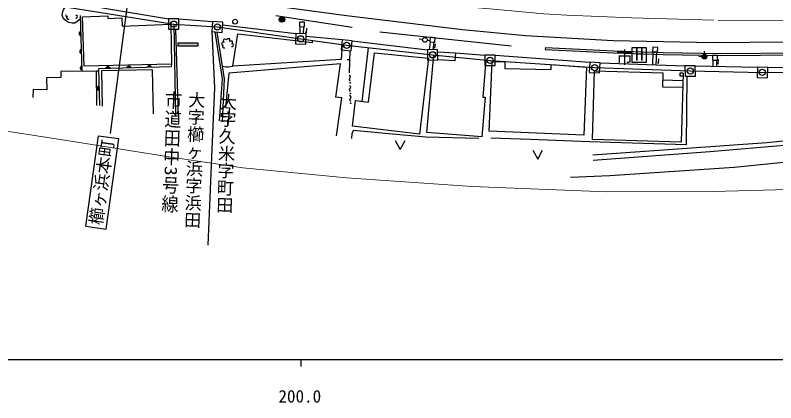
# Model space of a CAD drawing. Units: millimetres at full size, sheet at 1:1000; details may follow other scales. Extents: x 40000 to 193597266, y 20000 to 106988046.
# Drawn here: x 226360 to 337224, y 198715 to 255186 of the extents above; entities that cross this region are included whole.
import ezdxf
from ezdxf.enums import TextEntityAlignment as Align

# ---------------------------------------------------------------- set-up
doc = ezdxf.new("R2010")
doc.units = ezdxf.units.MM
doc.header["$LTSCALE"] = 1000
doc.linetypes.add('CHAIN', pattern=[18.5, 12, -1.5, 3.5, -1.5])
for name, color, linetype, lineweight in [('M-BGD', 7, 'Continuous', 25), ('M-BGD-EXST', 7, 'Continuous', 25), ('M-BMK', 2, 'CHAIN', 13), ('M-BMK-ROW', 30, 'Continuous', 25), ('M-STR-HTXT', 7, 'Continuous', 13), ('M-STR-STRC', 7, 'Continuous', 25), ('M-TTL-BAND', 7, 'Continuous', 25)]:
    doc.layers.add(name, color=color, linetype=linetype, lineweight=lineweight)
doc.layers.add('M-BMK-HTXT', color=7, linetype='Continuous')
doc.styles.add('@ＭＳ ゴシック', font='')
doc.styles.add('ＭＳ ゴシック', font='')
doc.styles.get('@ＭＳ ゴシック').set_extended_font_data('@MS Gothic')
doc.styles.get('ＭＳ ゴシック').set_extended_font_data('MS Gothic')

msp = doc.modelspace()

# ---------------------------------------------------------------- hatches: boundary and pattern name
at = {"layer": 'M-BGD'}
for points in [[(235949, 252182), (235929, 252808, 0.84072)], [(236032, 249589), (236012, 250214, 0.84072)], [(326851, 248784, 1), (326790, 249481, 0.41421), (326472, 249102, 0.41421)], [(236110, 247176), (236090, 247802, 0.84072)], [(239546, 247413), (240172, 247428, 0.84072)], [(242607, 247488), (243233, 247503, 0.84072)], [(245615, 247562), (246241, 247577, 0.84072)], [(238578, 244223), (238562, 244849, 0.84072)]]:
    msp.add_hatch(color=256, dxfattribs=at).paths.add_polyline_path(points)
at = {"layer": 'M-STR-STRC'}
for points in [[(265290, 254179, 0.41421), (265639, 254624, 0.41421), (265194, 254973, 1)], [(252978, 250727), (252976, 251177), (250062, 251164), (250064, 250714)]]:
    msp.add_hatch(color=256, dxfattribs=at).paths.add_polyline_path(points)

# ---------------------------------------------------------------- linework, layer by layer
at = {"layer": 'M-BGD'}
for p, q in [((226579, 258383), (248714, 254647)), ((236115, 247017), (235854, 255144)), ((264339, 255157), (275486, 253436)), ((249459, 253892), (249731, 240488)), ((250214, 254637), (255110, 254287)), ((249729, 253140), (250131, 240501)), ((256581, 253798), (267250, 252506)), ((267877, 252497), (267891, 253518)), ((268397, 252490), (268411, 253511)), ((268745, 252148), (273998, 251633)), ((268765, 252638), (268836, 252743)), ((279497, 252744), (298637, 250737)), ((285736, 251640), (285262, 251698)), ((275490, 251472), (286437, 250151)), ((286431, 251555), (286905, 251496)), ((286765, 250156), (286891, 251312)), ((287289, 250165), (287408, 251255)), ((275129, 250000), (275027, 246798)), ((276924, 242631), (277842, 250448)), ((287474, 250373), (287553, 250472)), ((290523, 249709), (294825, 249353)), ((303639, 250474), (303624, 250174)), ((319290, 247976), (319362, 249857)), ((319810, 247956), (319881, 249838)), ((326831, 249480), (326848, 249957)), ((274723, 248727), (275088, 248715)), ((296325, 249350), (310106, 248330)), ((326471, 249145), (325994, 249161)), ((328086, 247766), (328106, 248656)), ((328606, 247755), (328625, 248644)), ((311605, 248268), (323986, 247797)), ((320059, 248148), (320131, 248251)), ((325486, 247823), (334547, 247625)), ((328782, 248070), (328851, 248176)), ((336046, 247577), (344708, 247667)), ((238270, 242037), (238197, 247041)), ((275065, 245833), (275251, 246266)), ((275251, 246266), (275090, 246489)), ((275208, 245547), (275065, 245833)), ((320729, 245776), (323687, 245696)), ((275089, 244303), (275281, 244734)), ((275230, 244015), (275089, 244303)), ((275281, 244734), (275122, 244959)), ((275133, 242870), (275312, 243306)), ((275281, 242586), (275133, 242870)), ((275312, 243306), (275146, 243526))]:
    msp.add_line(p, q, dxfattribs=at)
for points in [[(535515, 269290), (526625, 267234), (512487, 264186), (504687, 262496), (493078, 260005), (481095, 257417), (470990, 255158), (456277, 252024), (440946, 248681), (420552, 244627), (408690, 242565), (397719, 240813), (386149, 239335), (378830, 238419), (359654, 236018), (349394, 234854), (331178, 232973), (313014, 231766), (307305, 231553)], [(198756, 261389), (225762, 257706), (249459, 253892), (255808, 253489), (267989, 251745), (274670, 250799), (287200, 249414), (295574, 248601), (310824, 247549), (324749, 247060), (335273, 246852), (345483, 246942), (353649, 247280), (361344, 247886), (372504, 249007), (383721, 250070), (397300, 252144), (406580, 253573), (415615, 255407), (424367, 257150), (434303, 259402), (456839, 264630)], [(235870, 254641), (235055, 254041), (234642, 254004), (234174, 254134), (233814, 254306), (233402, 254665), (233187, 255183), (233281, 255716), (233456, 256054), (233685, 256431)], [(233736, 255257), (233742, 255051), (233832, 254998), (233964, 255004), (233826, 254917), (233830, 254826), (233918, 254674), (234023, 254611), (234210, 254586)], [(235151, 254782), (235286, 254774), (235381, 254850), (235445, 255008), (235388, 255127), (235292, 255160), (235232, 255154), (235315, 255242)], [(268814, 253310), (268765, 252638), (268710, 252752)], [(303624, 250174), (313553, 249686), (320809, 249449), (329229, 249300), (340846, 249397), (349770, 249648), (358377, 250048), (368356, 250752), (376190, 251505), (384357, 252468), (387247, 252854)], [(303639, 250474), (313565, 249985), (320816, 249749), (329230, 249600), (340841, 249697), (349759, 249947), (358359, 250348), (368332, 251051), (376158, 251803), (384319, 252766), (387207, 253151)], [(255474, 252759), (256244, 247830), (256520, 245898), (256098, 239802)], [(255759, 252740), (256542, 247756), (256800, 245911), (256507, 239655)], [(257877, 250622), (258012, 250615), (258107, 250690), (258171, 250848), (258115, 250967), (258018, 251000), (257958, 250994), (258042, 251082), (258049, 251282), (257980, 251404), (257786, 251419), (257650, 251358), (257668, 251569), (257623, 251729), (257483, 251766), (257298, 251751), (257193, 251662), (257180, 251594), (257106, 251658), (256854, 251690), (256707, 251575), (256658, 251394), (256730, 251299), (256813, 251269), (256613, 251260), (256462, 251098), (256468, 250892), (256558, 250838), (256690, 250844), (256552, 250757), (256556, 250666), (256644, 250515), (256749, 250452), (256936, 250427)], [(274018, 250891), (273865, 248752), (258059, 247770), (258833, 252472), (269673, 251192), (269717, 251501)], [(287572, 251040), (287474, 250373), (287428, 250490)], [(287942, 249856), (290523, 249709), (290456, 248539), (287962, 248676)], [(294965, 248660), (294512, 243260), (294855, 243231), (294370, 237442), (286361, 238113), (287368, 249397)], [(320117, 248819), (320059, 248148), (320006, 248262)], [(328820, 248743), (328782, 248070), (328725, 248183)], [(249120, 248061), (249109, 247648), (238500, 247387), (238632, 242029)], [(246535, 240834), (246367, 247243), (238926, 247059), (239053, 241929)], [(256542, 247756), (257162, 247655), (257456, 247657), (258059, 247770)], [(273200, 237613), (273948, 243140), (273107, 243254), (273759, 248078), (257488, 246758), (256994, 241754), (257607, 241694), (257352, 239109)], [(238508, 247048), (238197, 247041), (233025, 246983), (233015, 246101), (230928, 246049), (230972, 244314), (228961, 244360), (228934, 243180)], [(324272, 246302), (324144, 236319), (310051, 236725), (301491, 237090), (295699, 237271)], [(323715, 246735), (323443, 236708), (310493, 237060), (310810, 247100), (320761, 246786), (320697, 244766), (323659, 244686)], [(323715, 246735), (323241, 246748), (323230, 246343), (323704, 246330)], [(387716, 242242), (372787, 240508), (357578, 238765), (352961, 238314), (335933, 236572), (310572, 234782)], [(387805, 241536), (339044, 236252), (327601, 235273), (310586, 233995)], [(293933, 237242), (286221, 237416), (280832, 237912), (275663, 238384), (275447, 237934), (275379, 237242)], [(281750, 236928), (282466, 235633), (283181, 236928)], [(301808, 235506), (302524, 234211), (303240, 235506)]]:
    msp.add_lwpolyline(points, dxfattribs=at)
for points in [[(249051, 253874), (249120, 248061), (236392, 247772), (236153, 254962), (239844, 255085), (239856, 254730), (241905, 254798), (241946, 253582)], [(248714, 254647), (248704, 253147), (250204, 253137), (250214, 254637)], [(255110, 254287), (255011, 252790), (256507, 252691), (256606, 254188)], [(267801, 254174), (267791, 253520), (268511, 253510), (268520, 254164)], [(267250, 252506), (267229, 251006), (268729, 250985), (268750, 252485)], [(286863, 251973), (286792, 251323), (287508, 251245), (287579, 251895)], [(273997, 251619), (273850, 250126), (275343, 249979), (275490, 251472)], [(286594, 248926), (285296, 237862), (275538, 239006), (275976, 242742), (277873, 242520), (278718, 249726)], [(286437, 250151), (286462, 248651), (287962, 248676), (287937, 250176)], [(319287, 250515), (319262, 249861), (319981, 249834), (320006, 250488)], [(294825, 249353), (294822, 247853), (296322, 247850), (296325, 249350)], [(309644, 247631), (309220, 237693), (295442, 238281), (295865, 248459), (297721, 248453), (297718, 247430), (304480, 247286), (304495, 247986)], [(328020, 249312), (328006, 248658), (328725, 248642), (328740, 249296)], [(310106, 248330), (310044, 246831), (311542, 246769), (311605, 248268)], [(323986, 247797), (324012, 246297), (325512, 246323), (325486, 247823)], [(334547, 247625), (334499, 246126), (335998, 246078), (336046, 247577)]]:
    msp.add_lwpolyline(points, close=True, dxfattribs=at)
for centre, radius in [((249459, 253892), 450), ((255808, 253489), 450), ((258411, 254238), 350), ((267989, 251745), 450), ((286083, 251597), 350), ((274670, 250799), 450), ((287200, 249414), 450), ((326821, 249132), 350), ((295574, 248601), 450), ((310824, 247549), 450), ((324749, 247060), 450), ((335273, 246852), 450), ((275187, 245313), 50), ((275205, 243782), 50), ((275263, 242352), 50)]:
    msp.add_circle(centre, radius, dxfattribs=at)
for centre, start, end in [((235994, 252497), 101.72778, 261.94551), ((236077, 249903), 101.72778, 261.94551), ((236154, 247491), 101.72778, 261.94551), ((239860, 247366), 11.29776, 171.51549), ((242921, 247441), 11.29776, 171.51549), ((245929, 247515), 11.29776, 171.51549), ((238625, 244537), 101.29776, 261.51549)]:
    msp.add_arc(centre, 318, start, end, dxfattribs=at)
at = {"layer": 'M-BGD-EXST'}
for p, q in [((318354, 250427), (316254, 250427)), ((316254, 250427), (316254, 248327)), ((318354, 248327), (318354, 250427)), ((316254, 248327), (318354, 248327))]:
    msp.add_line(p, q, dxfattribs=at)
at = {"layer": 'M-BMK'}
msp.add_lwpolyline([(199945, 270053), (265868, 259675), (266460, 259580), (273682, 258609), (279649, 257823), (285948, 257018), (293769, 256251), (295540, 256092), (303395, 255408), (306748, 255213), (316215, 254811), (328846, 254422), (339240, 254468)], dxfattribs=at)
at = {"layer": 'M-BMK-ROW'}
msp.add_lwpolyline([(255011, 252790), (255424, 244605), (255038, 235676), (254459, 221677)], dxfattribs=at)
at = {"layer": 'M-STR-HTXT'}
msp.add_lwpolyline([(467317, 247022), (452045, 243922), (434840, 240431), (418810, 237418), (396686, 234183), (374622, 231703), (359467, 230584), (348112, 230038), (328118, 229486), (312565, 229475), (292951, 230212), (274649, 231472), (259533, 232955), (249059, 234518), (233891, 236945), (216978, 239565), (194192, 243201)], dxfattribs=at)
at = {"layer": 'M-STR-STRC'}
for p, q in [((242836, 257989), (240224, 237928)), ((250062, 251164), (252976, 251177)), ((250062, 251164), (250064, 250714)), ((250064, 250714), (252978, 250727)), ((252976, 251177), (252978, 250727)), ((236631, 224440), (238485, 237630)), ((238485, 237630), (241456, 237213)), ((239602, 224022), (241456, 237213)), ((236631, 224440), (239602, 224022))]:
    msp.add_line(p, q, dxfattribs=at)
msp.add_lwpolyline([(264521, 256484), (274661, 255123), (291578, 253122), (300728, 252223), (313519, 251489), (328080, 251192), (343967, 251346), (363244, 252183), (372765, 253006), (383540, 254253), (395072, 255828), (406535, 257771), (420714, 260665), (435687, 264009), (459998, 269465), (479721, 273892), (496132, 277637), (503813, 279361)], dxfattribs=at)
msp.add_circle((265242, 254576), 400, dxfattribs=at)
at = {"layer": 'M-TTL-BAND'}
for p, q in [((40000, 205000), (579000, 205000)), ((268000, 205000), (268000, 204000))]:
    msp.add_line(p, q, dxfattribs=at)

# ---------------------------------------------------------------- texts
at = {"layer": 'M-BGD-EXST', "style": 'ＭＳ ゴシック'}
msp.add_text('H', height=1833, dxfattribs=at).set_placement((316707, 248019), align=Align.BOTTOM_LEFT)
at = {"layer": 'M-BMK-HTXT', "style": '@ＭＳ ゴシック', "width": 1.1}
msp.add_text('市道田中3号線', height=1833, rotation=268, dxfattribs=at).set_placement((248004, 244227), align=Align.BOTTOM_LEFT)
at = {"layer": 'M-BMK-HTXT', "style": '@ＭＳ ゴシック'}
for s, p in [('大字櫛ヶ浜字浜田', (251381, 244150)), ('大字久米字町田', (255986, 243843))]:
    msp.add_text(s, height=1833, rotation=268, dxfattribs=at).set_placement(p, align=Align.BOTTOM_LEFT)
at = {"layer": 'M-STR-HTXT', "style": 'ＭＳ ゴシック'}
msp.add_text('市', height=1833, dxfattribs=at).set_placement((313946, 247568), align=Align.BOTTOM_LEFT)
at = {"layer": 'M-STR-STRC', "style": 'ＭＳ ゴシック'}
msp.add_text('櫛ヶ浜本町', height=1833, rotation=82, dxfattribs=at).set_placement((238961, 230847), align=Align.MIDDLE_CENTER)
at = {"layer": 'M-TTL-BAND', "style": 'ＭＳ ゴシック'}
msp.add_text('200.0', height=1833, dxfattribs=at).set_placement((267844, 198195), align=Align.BOTTOM_CENTER)

doc.saveas('drawing.dxf')
